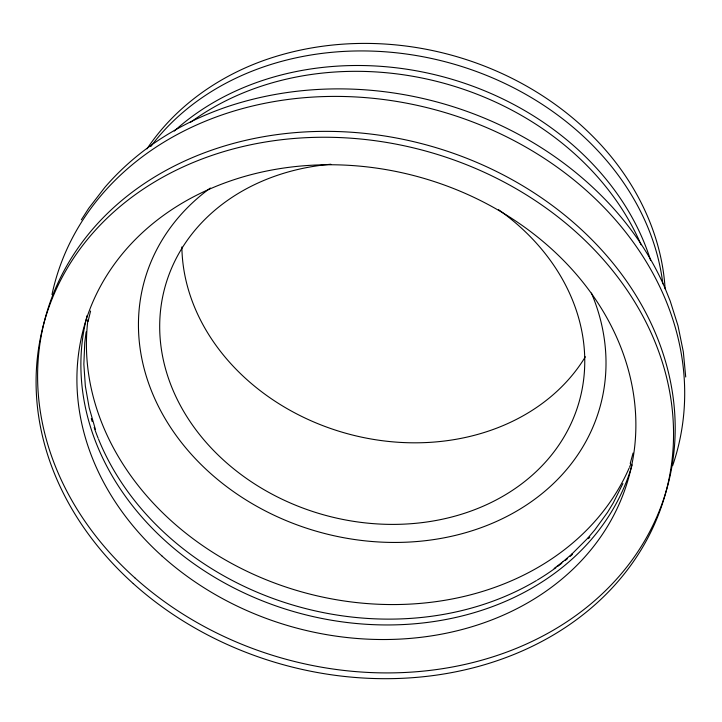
<?xml version="1.0" encoding="UTF-8"?>
<svg xmlns="http://www.w3.org/2000/svg" width="722" height="722" viewBox="0 0 722 722"><rect width="100%" height="100%" fill="white"/><g stroke="black" fill="none" stroke-linecap="round" stroke-linejoin="round"><path stroke-width="1.08" d="M86.126 331.903L84.763 342.643L83.851 364.15L85.34 386.062L89.167 407.731L95.403 429.428M88.039 321.498L90.584 311.011M630.216 463.497L633.059 453.082M622.887 483.578L613.321 502.819L607.536 512.358L594.738 530.002L587.509 538.459M81.315 219.858L88.716 208.306L104.816 187.404C118.931 170.988 135.185 156.484 152.911 144.057M146.99 148.867C175.329 106.287 219.353 75.566 267.447 59.177L268.097 58.96C383.77 19.981 520.589 56.099 602.437 146.521L602.879 147.026C637.941 186.005 661.957 236.112 665.106 288.836M587.663 538.287L571.752 554.18M563.097 561.59L571.932 554.027M554.189 568.458L563.277 561.436M153.633 143.534C175.969 128.056 200.545 115.926 226.221 107.073L226.879 106.847C360.522 61.821 518.604 103.553 613.168 208.017L613.61 208.523C634.719 232.141 652.381 258.918 664.971 288.024L670.215 301.047L678.021 325.793L683.328 351.858L685.719 377.001M632.111 464.932A282.564 233.702 15.2 0 1 298.285 612.879A282.564 233.702 15.2 0 1 87.154 315.46M589.847 537.123A282.564 233.702 15.2 0 1 588.475 538.639M572.275 554.514A282.564 233.702 15.2 0 1 569.929 556.572M567.537 558.593A282.564 233.702 15.2 0 1 565.118 560.588M561.842 563.205A282.564 233.702 15.2 0 1 557.664 566.4M555.967 567.654A282.564 233.702 15.2 0 1 537.358 580.019M536.437 580.569A282.564 233.702 15.2 0 1 98.562 439.265M98.165 438.29A282.564 233.702 15.2 0 1 94.158 427.505M92.208 421.576A282.564 233.702 15.2 0 1 91.306 418.607M630.829 464.056A282.564 233.702 15.2 0 1 629.566 467.071M629.133 468.073A282.564 233.702 15.2 0 1 303.827 592.491A282.564 233.702 15.2 0 1 87.967 319.638M591.435 293.087A236.365 195.491 15.2 0 1 482.585 527.132A236.365 195.491 15.2 0 1 183.072 444.572A236.365 195.491 15.2 0 1 210.355 188.036M498.577 209.714A214.876 177.72 15.2 0 1 507.205 493.695A214.876 177.72 15.2 0 1 180.121 405.042A214.876 177.72 15.2 0 1 330.847 164.246M585.361 356.758A214.876 177.72 15.2 0 1 347.67 433.769A214.876 177.72 15.2 0 1 181.872 246.924M51.975 294.576A322.319 266.58 15.2 0 1 437.18 110.304A322.319 266.58 15.2 0 1 672.633 465.672M150.808 146.503A279.342 231.04 15.2 0 1 447.532 62.354A279.342 231.04 15.2 0 1 662.85 283.773M174.246 131.088A279.342 231.04 15.2 0 1 444.544 77.182A279.342 231.04 15.2 0 1 650.594 260.308M190.274 122.514A279.342 231.04 15.2 0 1 641.082 244.803M133.281 583.602A322.256 266.526 15.2 0 0 664.041 498.568A322.256 266.526 15.2 0 0 267.131 141.729A322.256 266.526 15.2 0 0 133.281 583.602M162.143 556.148A282.564 233.702 15.2 0 0 627.535 481.583A282.564 233.702 15.2 0 0 279.513 168.686A282.564 233.702 15.2 0 0 162.143 556.148M134.815 577.808A322.319 266.58 15.2 0 0 665.684 492.756A322.319 266.58 15.2 0 0 268.692 135.844A322.319 266.58 15.2 0 0 134.815 577.808"/></g></svg>
